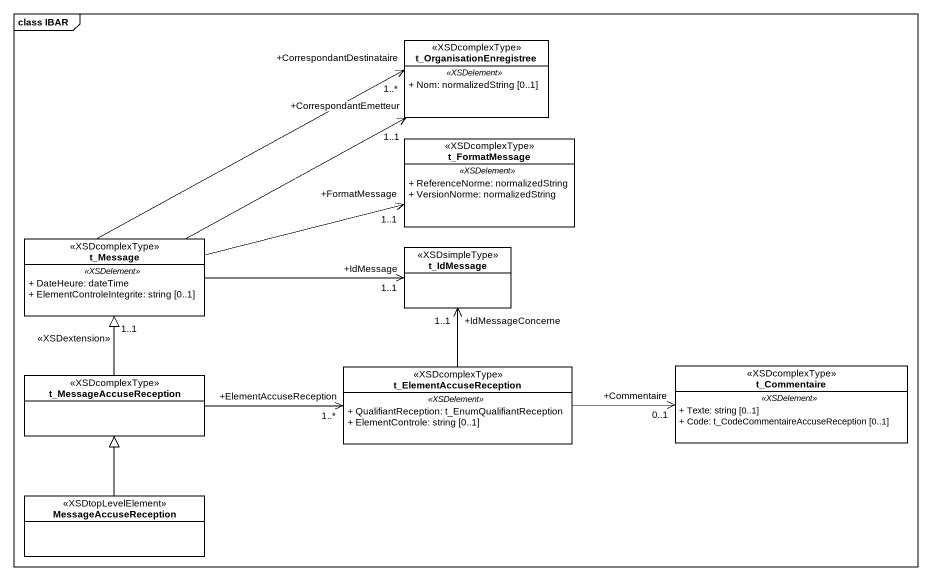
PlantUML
@startuml
mainframe class IBAR
hide circle
hide empty members
skinparam classAttributeIconSize 0
class t_OrganisationEnregistree <<XSDcomplexType>> {
  .. <<XSDelement>> ..
  + Nom: normalizedString [0..1]
}
class t_FormatMessage <<XSDcomplexType>> {
  .. <<XSDelement>> ..
  + ReferenceNorme: normalizedString
  + VersionNorme: normalizedString
}
class t_Message <<XSDcomplexType>> {
  .. <<XSDelement>> ..
  + DateHeure: dateTime
  + ElementControleIntegrite: string [0..1]
}
class t_IdMessage <<XSDsimpleType>>
class t_ElementAccuseReception <<XSDcomplexType>> {
  .. <<XSDelement>> ..
  + QualifiantReception: t_EnumQualifiantReception
  + ElementControle: string [0..1]
}
class t_Commentaire <<XSDcomplexType>> {
  .. <<XSDelement>> ..
  + Texte: string [0..1]
  + Code: t_CodeCommentaireAccuseReception [0..1]
}
class t_MessageAccuseReception <<XSDcomplexType>>
class MessageAccuseReception <<XSDtopLevelElement>>
t_Message -right-> "+CorrespondantEmetteur\n1..1" t_OrganisationEnregistree
t_Message -right-> "+CorrespondantDestinataire\n1..*" t_OrganisationEnregistree
t_Message -right-> "+FormatMessage\n1..1" t_FormatMessage
t_Message -right-> "+IdMessage\n1..1" t_IdMessage
t_ElementAccuseReception -up-> "+IdMessageConcerne\n1..1" t_IdMessage
t_ElementAccuseReception -right-> "+Commentaire\n0..1" t_Commentaire
t_MessageAccuseReception -up-|> "1..1" t_Message : <<XSDextension>>
t_MessageAccuseReception -right-> "+ElementAccuseReception\n1..*" t_ElementAccuseReception
MessageAccuseReception -up-|> t_MessageAccuseReception
@enduml
